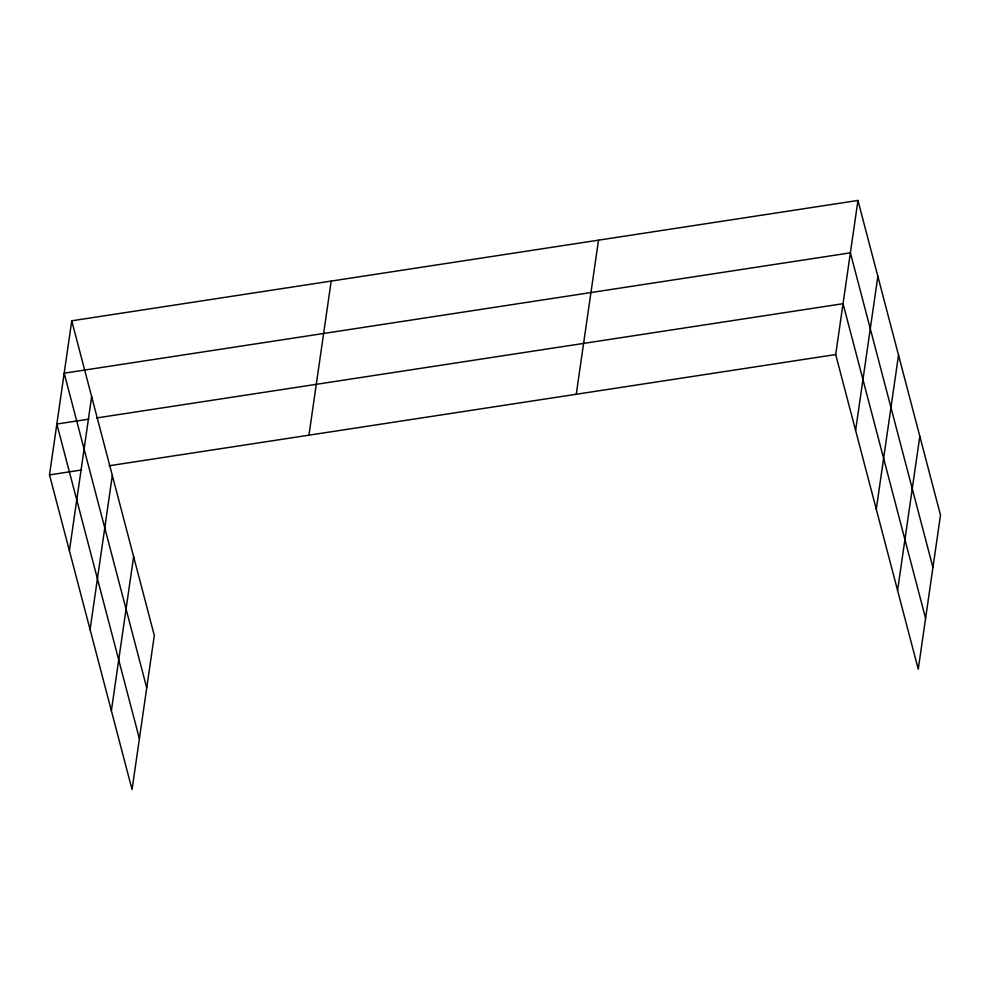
<?xml version="1.0" encoding="UTF-8"?>
<svg xmlns="http://www.w3.org/2000/svg" width="990" height="990" viewBox="0 0 990 990"><rect width="100%" height="100%" fill="white"/><g stroke="black" fill="none" stroke-linecap="round" stroke-linejoin="round"><path stroke-width="1.49" d="M71.75 320.797L154.304 635.456L132.054 789.55L49.5 474.891L71.75 320.797L857.946 200.45L940.5 515.109L918.25 669.203L835.696 354.544L857.946 200.45M69.411 550.774L91.649 396.668M90.078 629.566L112.328 475.472M111.375 710.758L133.625 556.665M308.942 435.179L331.192 281.086M576.254 394.255L598.505 240.162M855.607 430.415L877.858 276.321M876.274 509.219L898.524 355.125M897.584 590.399L919.821 436.305M88.89 419.129L56.838 424.042L139.392 738.701M96.525 417.966L843.047 303.695L925.588 618.354M49.5 474.891L81.551 469.99M109.024 465.783L835.696 354.544M932.939 567.505L850.385 252.834L64.189 373.193L146.73 687.852"/></g></svg>
